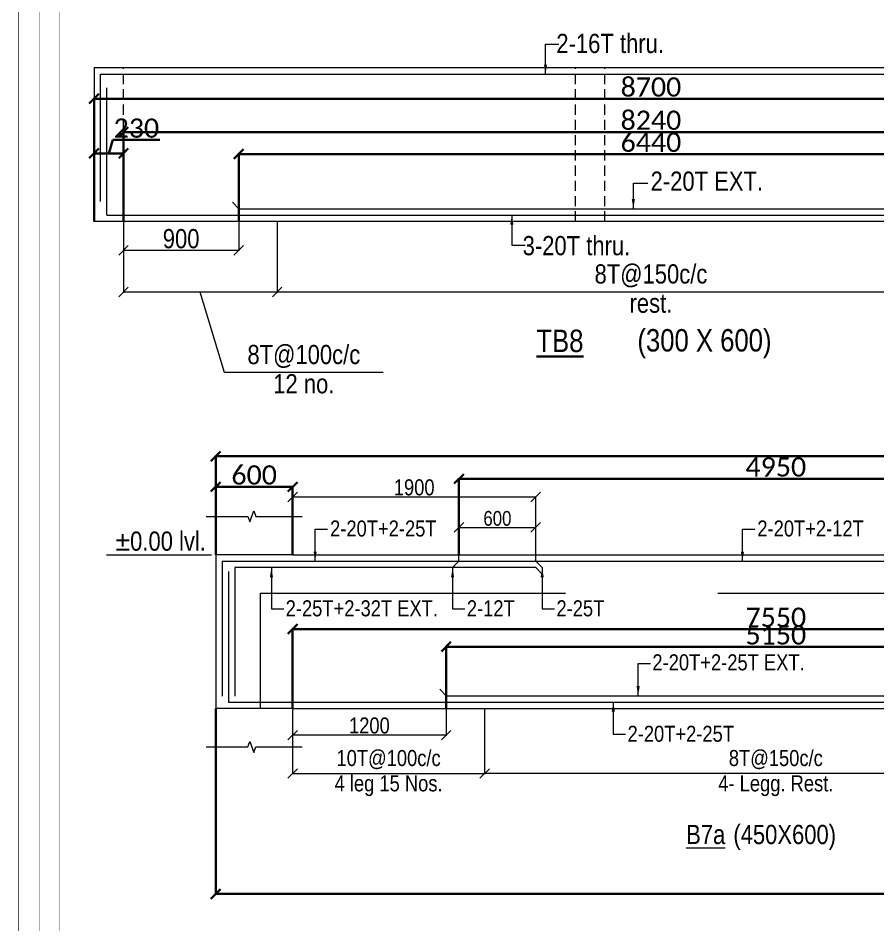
# Model space of a CAD drawing. Header units: millimetres. Extents: x 1112055 to 3390982, y -148532 to 766891.
# Drawn here: x 2905354 to 2918786, y 13214 to 27373 of the extents above; entities that cross this region are included whole.
import ezdxf
from ezdxf.enums import TextEntityAlignment as Align

# ---------------------------------------------------------------- set-up
doc = ezdxf.new("R2010")
doc.units = ezdxf.units.MM
doc.header["$PDMODE"] = 35
doc.header["$PDSIZE"] = -25
doc.linetypes.add('Hidden', pattern=[9.525, 6.35, -3.175])
for name, color, linetype, lineweight in [('B BEAM', 148, 'Continuous', 13), ('B BEAM IN LINE', 250, 'Continuous', 0), ('B BEAM NO', 215, 'Continuous', 18), ('B STEEL', 34, 'Continuous', 15), ('B STEEL DIM', 216, 'Continuous', 13), ('B STEEL TEXT', 7, 'Continuous', 15), ('B STIRRUPS', 139, 'Continuous', 13), ('B TITLE BLOCK', 250, 'Continuous', 0), ('B-BEAM DOT', 251, 'Hidden', 9), ('B-BEAM NO', 215, 'Continuous', 18), ('B-COL', 1, 'Continuous', 35)]:
    doc.layers.add(name, color=color, linetype=linetype, lineweight=lineweight)
doc.layers.add('LEVEL-PLAN', color=12, linetype='Continuous')
doc.styles.add('Cali', font='calibri.ttf')
doc.styles.add('SWINC', font='swissc.ttf')
doc.dimstyles.new('BHOOMI', dxfattribs={"dimtxt": 230, "dimasz": 150, "dimexe": 10, "dimexo": 0, "dimgap": 25, "dimtad": 1, "dimdec": 0, "dimzin": 0, "dimdsep": 46, "dimtxsty": 'SWINC', "dimblk": 'OBLIQUE', "dimcen": 0.09, "dimclrd": 250, "dimclre": 250, "dimclrt": 256, "dimaunit": 1, "dimadec": 3, "dimazin": 0, "dimtfac": 1, "dimtdec": 0, "dimtofl": 0, "dimtmove": 1, "dimatfit": 3, "dimfxl": 100, "dimtolj": 1, "dimtzin": 0, "dimlwd": 9, "dimlwe": 5, "dimarcsym": 0})

# ---------------------------------------------------------------- blocks, each defined once
blk = doc.blocks.new('_Oblique')
at = {"color": 0, "linetype": 'ByBlock', "lineweight": -2}
blk.add_line((-0.5, -0.5), (0.5, 0.5), dxfattribs=at)
blk = doc.blocks.new('*D6105')
at = {"layer": 'B STIRRUPS', "color": 250, "lineweight": 0, "transparency": 16777216}
for p, q in [((2909401, 24197), (2909401, 23085)), ((2921081, 24197), (2921081, 23085)), ((2921081, 23095), (2909401, 23095))]:
    blk.add_line(p, q, dxfattribs=at)
at = {"layer": 'Defpoints', "color": 0, "lineweight": 40, "transparency": 16777216}
for p in [(2909401, 24197), (2921081, 24197), (2909401, 23095)]:
    blk.add_point(p, dxfattribs=at)
at = {"layer": 'B STIRRUPS', "color": 250, "lineweight": 0, "transparency": 16777216, "xscale": 150, "yscale": 150, "zscale": 150, "rotation": 180}
blk.add_blockref('_Oblique', (2909401, 23095), dxfattribs=at)
at = {"layer": 'B STIRRUPS', "color": 250, "lineweight": 0, "transparency": 16777216, "xscale": 150, "yscale": 150, "zscale": 150}
blk.add_blockref('_Oblique', (2921081, 23095), dxfattribs=at)
at = {"layer": 'B STIRRUPS', "transparency": 16777216, "char_height": 300, "attachment_point": 5, "style": 'SWINC'}
for s, insert in [('\\A1;8T@150c/c', (2915241, 23348)), ('rest.', (2915241, 22920))]:
    blk.add_mtext(s, dxfattribs=dict(at, insert=insert))
blk = doc.blocks.new('*D6106')
at = {"layer": 'B STIRRUPS', "color": 250, "lineweight": 0, "transparency": 16777216}
for p, q in [((2907001, 24197), (2907001, 23085)), ((2909401, 24197), (2909401, 23085)), ((2909401, 23095), (2907001, 23095)), ((2908579, 21837), (2908201, 23095)), ((2911058, 21837), (2908579, 21837))]:
    blk.add_line(p, q, dxfattribs=at)
at = {"layer": 'Defpoints', "color": 0, "lineweight": 40, "transparency": 16777216}
for p in [(2907001, 24197), (2909401, 24197), (2907001, 23095)]:
    blk.add_point(p, dxfattribs=at)
at = {"layer": 'B STIRRUPS', "color": 250, "lineweight": 0, "transparency": 16777216, "xscale": 150, "yscale": 150, "zscale": 150, "rotation": 180}
blk.add_blockref('_Oblique', (2907001, 23095), dxfattribs=at)
at = {"layer": 'B STIRRUPS', "color": 250, "lineweight": 0, "transparency": 16777216, "xscale": 150, "yscale": 150, "zscale": 150}
blk.add_blockref('_Oblique', (2909401, 23095), dxfattribs=at)
at = {"layer": 'B STIRRUPS', "transparency": 16777216, "char_height": 300, "attachment_point": 5, "style": 'SWINC'}
for s, insert in [('\\A1;8T@100c/c', (2909818, 22090)), ('12 no.', (2909818, 21662))]:
    blk.add_mtext(s, dxfattribs=dict(at, insert=insert))
blk = doc.blocks.new('*D6107')
at = {"layer": 'B STEEL DIM', "color": 250, "linetype": 'Hidden', "lineweight": 0, "ltscale": 500, "transparency": 16777216}
for p, q in [((2908801, 24397), (2908801, 23737)), ((2907001, 24197), (2907001, 23737))]:
    blk.add_line(p, q, dxfattribs=at)
at = {"layer": 'B STEEL DIM', "color": 250, "lineweight": 0, "ltscale": 500, "transparency": 16777216}
blk.add_line((2907001, 23747), (2908801, 23747), dxfattribs=at)
at = {"layer": 'Defpoints', "color": 0, "lineweight": 40, "transparency": 16777216}
for p in [(2908801, 24397), (2907001, 24197), (2908801, 23747)]:
    blk.add_point(p, dxfattribs=at)
at = {"layer": 'B STEEL DIM', "color": 250, "lineweight": 0, "transparency": 16777216, "xscale": 150, "yscale": 150, "zscale": 150, "rotation": 180}
blk.add_blockref('_Oblique', (2907001, 23747), dxfattribs=at)
at = {"layer": 'B STEEL DIM', "color": 250, "lineweight": 0, "transparency": 16777216, "xscale": 150, "yscale": 150, "zscale": 150}
blk.add_blockref('_Oblique', (2908801, 23747), dxfattribs=at)
at = {"layer": 'B STEEL DIM', "transparency": 16777216, "insert": (2907901, 23927), "char_height": 300, "attachment_point": 5, "style": 'SWINC'}
blk.add_mtext('\\A1;900', dxfattribs=at)
blk = doc.blocks.new('*D6128')
at = {"layer": 'B STIRRUPS', "color": 250, "lineweight": 0, "transparency": 16777216}
for p, q in [((2909642, 16592), (2909642, 15568)), ((2912642, 16592), (2912642, 15568)), ((2909642, 15578), (2912642, 15578))]:
    blk.add_line(p, q, dxfattribs=at)
at = {"layer": 'Defpoints', "color": 0, "lineweight": 40, "transparency": 16777216}
for p in [(2909642, 16592), (2912642, 16592), (2912642, 15578)]:
    blk.add_point(p, dxfattribs=at)
at = {"layer": 'B STIRRUPS', "color": 250, "lineweight": 0, "transparency": 16777216, "xscale": 150, "yscale": 150, "zscale": 150, "rotation": 180}
blk.add_blockref('_Oblique', (2909642, 15578), dxfattribs=at)
at = {"layer": 'B STIRRUPS', "color": 250, "lineweight": 0, "transparency": 16777216, "xscale": 150, "yscale": 150, "zscale": 150}
blk.add_blockref('_Oblique', (2912642, 15578), dxfattribs=at)
at = {"layer": 'B STIRRUPS', "transparency": 16777216, "char_height": 250, "attachment_point": 5, "style": 'SWINC'}
for s, insert in [('\\A1;10T@100c/c', (2911142, 15794)), ('4 leg 15 Nos.', (2911142, 15386))]:
    blk.add_mtext(s, dxfattribs=dict(at, insert=insert))
blk = doc.blocks.new('*D6129')
at = {"layer": 'B STIRRUPS', "color": 250, "lineweight": 0, "transparency": 16777216}
for p, q in [((2912642, 16592), (2912642, 15568)), ((2921742, 16592), (2921742, 15568)), ((2921742, 15578), (2912642, 15578))]:
    blk.add_line(p, q, dxfattribs=at)
at = {"layer": 'Defpoints', "color": 0, "lineweight": 40, "transparency": 16777216}
for p in [(2912642, 16592), (2921742, 16592), (2912642, 15578)]:
    blk.add_point(p, dxfattribs=at)
at = {"layer": 'B STIRRUPS', "color": 250, "lineweight": 0, "transparency": 16777216, "xscale": 150, "yscale": 150, "zscale": 150, "rotation": 180}
blk.add_blockref('_Oblique', (2912642, 15578), dxfattribs=at)
at = {"layer": 'B STIRRUPS', "color": 250, "lineweight": 0, "transparency": 16777216, "xscale": 150, "yscale": 150, "zscale": 150}
blk.add_blockref('_Oblique', (2921742, 15578), dxfattribs=at)
at = {"layer": 'B STIRRUPS', "transparency": 16777216, "char_height": 250, "attachment_point": 5, "style": 'SWINC'}
for s, insert in [('\\A1;8T@150c/c', (2917192, 15794)), ('4- Legg. Rest.', (2917192, 15386))]:
    blk.add_mtext(s, dxfattribs=dict(at, insert=insert))
blk = doc.blocks.new('*D6138')
at = {"layer": 'B STEEL DIM', "lineweight": 5, "transparency": 16777216}
for p, q in [((2912042, 16792), (2912042, 16166)), ((2909642, 16592), (2909642, 16166))]:
    blk.add_line(p, q, dxfattribs=at)
at = {"layer": 'B STEEL DIM', "lineweight": 9, "transparency": 16777216}
blk.add_line((2912042, 16176), (2909642, 16176), dxfattribs=at)
at = {"layer": 'Defpoints', "color": 0, "lineweight": 40, "transparency": 16777216}
for p in [(2912042, 16792), (2909642, 16592), (2909642, 16176)]:
    blk.add_point(p, dxfattribs=at)
at = {"layer": 'B STEEL DIM', "lineweight": 9, "transparency": 16777216, "xscale": 150, "yscale": 150, "zscale": 150, "rotation": 180}
blk.add_blockref('_Oblique', (2909642, 16176), dxfattribs=at)
at = {"layer": 'B STEEL DIM', "lineweight": 9, "transparency": 16777216, "xscale": 150, "yscale": 150, "zscale": 150}
blk.add_blockref('_Oblique', (2912042, 16176), dxfattribs=at)
at = {"layer": 'B STEEL DIM', "transparency": 16777216, "insert": (2910842, 16326), "char_height": 250, "attachment_point": 5, "style": 'SWINC'}
blk.add_mtext('\\A1;1200', dxfattribs=at)
blk = doc.blocks.new('*D6142')
at = {"layer": 'B STEEL DIM', "lineweight": 5, "transparency": 16777216}
for p, q in [((2909642, 18992), (2909642, 19904)), ((2913442, 18992), (2913442, 19904))]:
    blk.add_line(p, q, dxfattribs=at)
at = {"layer": 'B STEEL DIM', "lineweight": 9, "transparency": 16777216}
blk.add_line((2913442, 19894), (2909642, 19894), dxfattribs=at)
at = {"layer": 'Defpoints', "color": 0, "lineweight": 40, "transparency": 16777216}
for p in [(2909642, 19894), (2909642, 18992), (2913442, 18992)]:
    blk.add_point(p, dxfattribs=at)
at = {"layer": 'B STEEL DIM', "lineweight": 9, "transparency": 16777216, "xscale": 150, "yscale": 150, "zscale": 150, "rotation": 180}
blk.add_blockref('_Oblique', (2909642, 19894), dxfattribs=at)
at = {"layer": 'B STEEL DIM', "lineweight": 9, "transparency": 16777216, "xscale": 150, "yscale": 150, "zscale": 150}
blk.add_blockref('_Oblique', (2913442, 19894), dxfattribs=at)
at = {"layer": 'B STEEL DIM', "transparency": 16777216, "insert": (2911542, 20044), "char_height": 250, "attachment_point": 5, "style": 'SWINC'}
blk.add_mtext('\\A1;1900', dxfattribs=at)
blk = doc.blocks.new('*D6143')
at = {"layer": 'B STEEL DIM', "lineweight": 5, "transparency": 16777216}
for p, q in [((2912242, 18892), (2912242, 19430)), ((2913442, 18892), (2913442, 19430))]:
    blk.add_line(p, q, dxfattribs=at)
at = {"layer": 'B STEEL DIM', "lineweight": 9, "transparency": 16777216}
blk.add_line((2912242, 19420), (2913442, 19420), dxfattribs=at)
at = {"layer": 'Defpoints', "color": 0, "lineweight": 40, "transparency": 16777216}
for p in [(2913442, 19420), (2912242, 18892), (2913442, 18892)]:
    blk.add_point(p, dxfattribs=at)
at = {"layer": 'B STEEL DIM', "lineweight": 9, "transparency": 16777216, "xscale": 150, "yscale": 150, "zscale": 150, "rotation": 180}
blk.add_blockref('_Oblique', (2912242, 19420), dxfattribs=at)
at = {"layer": 'B STEEL DIM', "lineweight": 9, "transparency": 16777216, "xscale": 150, "yscale": 150, "zscale": 150}
blk.add_blockref('_Oblique', (2913442, 19420), dxfattribs=at)
at = {"layer": 'B STEEL DIM', "transparency": 16777216, "insert": (2912842, 19560), "char_height": 230, "attachment_point": 5, "style": 'SWINC'}
blk.add_mtext('\\A1;600', dxfattribs=at)
blk = doc.blocks.new('*D6644')
at = {"layer": 'Defpoints', "color": 3, "linetype": 'Hidden', "lineweight": 30, "ltscale": 1000, "transparency": 16777216}
for p, q in [((2906541, 24197), (2906541, 26123)), ((2923941, 24197), (2923941, 26123))]:
    blk.add_line(p, q, dxfattribs=at)
at = {"layer": 'Defpoints', "color": 3, "lineweight": 30, "ltscale": 1000, "transparency": 16777216}
blk.add_line((2906541, 26113), (2923941, 26113), dxfattribs=at)
at = {"layer": 'Defpoints', "color": 0, "lineweight": 40, "transparency": 16777216}
for p in [(2923941, 26113), (2906541, 24197), (2923941, 24197)]:
    blk.add_point(p, dxfattribs=at)
at = {"layer": 'Defpoints', "color": 3, "lineweight": 30, "transparency": 16777216, "xscale": 150, "yscale": 150, "zscale": 150, "rotation": 180}
blk.add_blockref('_Oblique', (2906541, 26113), dxfattribs=at)
at = {"layer": 'Defpoints', "color": 3, "lineweight": 30, "transparency": 16777216, "xscale": 150, "yscale": 150, "zscale": 150}
blk.add_blockref('_Oblique', (2923941, 26113), dxfattribs=at)
at = {"layer": 'Defpoints', "color": 3, "lineweight": 50, "transparency": 16777216, "insert": (2915241, 26296), "char_height": 300, "attachment_point": 5, "style": 'Cali'}
blk.add_mtext('\\A1;8700', dxfattribs=at)
blk = doc.blocks.new('*D6645')
at = {"layer": 'Defpoints', "color": 3, "linetype": 'Hidden', "lineweight": 30, "ltscale": 1000, "transparency": 16777216}
for p, q in [((2907001, 24197), (2907001, 25604)), ((2923481, 24197), (2923481, 25604))]:
    blk.add_line(p, q, dxfattribs=at)
at = {"layer": 'Defpoints', "color": 3, "lineweight": 30, "ltscale": 1000, "transparency": 16777216}
blk.add_line((2923481, 25594), (2907001, 25594), dxfattribs=at)
at = {"layer": 'Defpoints', "color": 0, "lineweight": 40, "transparency": 16777216}
for p in [(2907001, 25594), (2907001, 24197), (2923481, 24197)]:
    blk.add_point(p, dxfattribs=at)
at = {"layer": 'Defpoints', "color": 3, "lineweight": 30, "transparency": 16777216, "xscale": 150, "yscale": 150, "zscale": 150, "rotation": 180}
blk.add_blockref('_Oblique', (2907001, 25594), dxfattribs=at)
at = {"layer": 'Defpoints', "color": 3, "lineweight": 30, "transparency": 16777216, "xscale": 150, "yscale": 150, "zscale": 150}
blk.add_blockref('_Oblique', (2923481, 25594), dxfattribs=at)
at = {"layer": 'Defpoints', "color": 3, "lineweight": 50, "transparency": 16777216, "insert": (2915241, 25777), "char_height": 300, "attachment_point": 5, "style": 'Cali'}
blk.add_mtext('\\A1;8240', dxfattribs=at)
blk = doc.blocks.new('*D6646')
at = {"layer": 'Defpoints', "color": 3, "linetype": 'Hidden', "lineweight": 30, "ltscale": 1000, "transparency": 16777216}
for p, q in [((2908801, 24197), (2908801, 25260)), ((2921681, 24197), (2921681, 25260))]:
    blk.add_line(p, q, dxfattribs=at)
at = {"layer": 'Defpoints', "color": 3, "lineweight": 30, "ltscale": 1000, "transparency": 16777216}
blk.add_line((2908801, 25250), (2921681, 25250), dxfattribs=at)
at = {"layer": 'Defpoints', "color": 0, "lineweight": 40, "transparency": 16777216}
for p in [(2921681, 25250), (2908801, 24197), (2921681, 24197)]:
    blk.add_point(p, dxfattribs=at)
at = {"layer": 'Defpoints', "color": 3, "lineweight": 30, "transparency": 16777216, "xscale": 150, "yscale": 150, "zscale": 150, "rotation": 180}
blk.add_blockref('_Oblique', (2908801, 25250), dxfattribs=at)
at = {"layer": 'Defpoints', "color": 3, "lineweight": 30, "transparency": 16777216, "xscale": 150, "yscale": 150, "zscale": 150}
blk.add_blockref('_Oblique', (2921681, 25250), dxfattribs=at)
at = {"layer": 'Defpoints', "color": 3, "lineweight": 50, "transparency": 16777216, "insert": (2915241, 25433), "char_height": 300, "attachment_point": 5, "style": 'Cali'}
blk.add_mtext('\\A1;6440', dxfattribs=at)
blk = doc.blocks.new('*D6647')
at = {"layer": 'Defpoints', "color": 3, "lineweight": 30, "ltscale": 1000, "transparency": 16777216}
for p, q in [((2906834, 25470), (2906771, 25261)), ((2907570, 25470), (2906834, 25470)), ((2907001, 25261), (2906541, 25261))]:
    blk.add_line(p, q, dxfattribs=at)
at = {"layer": 'Defpoints', "color": 3, "linetype": 'Hidden', "lineweight": 30, "ltscale": 1000, "transparency": 16777216}
for p, q in [((2906541, 24197), (2906541, 25271)), ((2907001, 24197), (2907001, 25271))]:
    blk.add_line(p, q, dxfattribs=at)
at = {"layer": 'Defpoints', "color": 0, "lineweight": 40, "transparency": 16777216}
for p in [(2906541, 25261), (2906541, 24197), (2907001, 24197)]:
    blk.add_point(p, dxfattribs=at)
at = {"layer": 'Defpoints', "color": 3, "lineweight": 30, "transparency": 16777216, "xscale": 150, "yscale": 150, "zscale": 150, "rotation": 180}
blk.add_blockref('_Oblique', (2906541, 25261), dxfattribs=at)
at = {"layer": 'Defpoints', "color": 3, "lineweight": 30, "transparency": 16777216, "xscale": 150, "yscale": 150, "zscale": 150}
blk.add_blockref('_Oblique', (2907001, 25261), dxfattribs=at)
at = {"layer": 'Defpoints', "color": 3, "lineweight": 50, "transparency": 16777216, "insert": (2907202, 25654), "char_height": 300, "attachment_point": 5, "style": 'Cali'}
blk.add_mtext('\\A1;230', dxfattribs=at)
blk = doc.blocks.new('*D6665')
at = {"layer": 'Defpoints', "color": 3, "linetype": 'Hidden', "lineweight": 30, "ltscale": 1000, "transparency": 16777216}
for p, q in [((2908442, 16592), (2908442, 13687)), ((2952482, 16592), (2952482, 13687))]:
    blk.add_line(p, q, dxfattribs=at)
at = {"layer": 'Defpoints', "color": 3, "lineweight": 30, "ltscale": 1000, "transparency": 16777216}
blk.add_line((2908442, 13697), (2952482, 13697), dxfattribs=at)
at = {"layer": 'Defpoints', "color": 0, "lineweight": 40, "transparency": 16777216}
for p in [(2908442, 16592), (2952482, 16592), (2952482, 13697)]:
    blk.add_point(p, dxfattribs=at)
at = {"layer": 'Defpoints', "color": 3, "lineweight": 30, "transparency": 16777216, "xscale": 150, "yscale": 150, "zscale": 150, "rotation": 180}
blk.add_blockref('_Oblique', (2908442, 13697), dxfattribs=at)
at = {"layer": 'Defpoints', "color": 3, "lineweight": 30, "transparency": 16777216, "xscale": 150, "yscale": 150, "zscale": 150}
blk.add_blockref('_Oblique', (2952482, 13697), dxfattribs=at)
at = {"layer": 'Defpoints', "color": 3, "lineweight": 50, "transparency": 16777216, "insert": (2930462, 13881), "char_height": 300, "attachment_point": 5, "style": 'Cali'}
blk.add_mtext('\\A1;22020', dxfattribs=at)
blk = doc.blocks.new('*D6677')
at = {"layer": 'Defpoints', "color": 3, "linetype": 'Hidden', "lineweight": 30, "ltscale": 1000, "transparency": 16777216}
for p, q in [((2909642, 16592), (2909642, 17843)), ((2924742, 16592), (2924742, 17843))]:
    blk.add_line(p, q, dxfattribs=at)
at = {"layer": 'Defpoints', "color": 3, "lineweight": 30, "ltscale": 1000, "transparency": 16777216}
blk.add_line((2924742, 17833), (2909642, 17833), dxfattribs=at)
at = {"layer": 'Defpoints', "color": 0, "lineweight": 40, "transparency": 16777216}
for p in [(2909642, 17833), (2909642, 16592), (2924742, 16592)]:
    blk.add_point(p, dxfattribs=at)
at = {"layer": 'Defpoints', "color": 3, "lineweight": 30, "transparency": 16777216, "xscale": 150, "yscale": 150, "zscale": 150, "rotation": 180}
blk.add_blockref('_Oblique', (2909642, 17833), dxfattribs=at)
at = {"layer": 'Defpoints', "color": 3, "lineweight": 30, "transparency": 16777216, "xscale": 150, "yscale": 150, "zscale": 150}
blk.add_blockref('_Oblique', (2924742, 17833), dxfattribs=at)
at = {"layer": 'Defpoints', "color": 3, "lineweight": 50, "transparency": 16777216, "insert": (2917192, 18016), "char_height": 300, "attachment_point": 5, "style": 'Cali'}
blk.add_mtext('\\A1;7550', dxfattribs=at)
blk = doc.blocks.new('*D6678')
at = {"layer": 'Defpoints', "color": 3, "linetype": 'Hidden', "lineweight": 30, "ltscale": 1000, "transparency": 16777216}
for p, q in [((2912042, 16592), (2912042, 17566)), ((2922342, 16592), (2922342, 17566))]:
    blk.add_line(p, q, dxfattribs=at)
at = {"layer": 'Defpoints', "color": 3, "lineweight": 30, "ltscale": 1000, "transparency": 16777216}
blk.add_line((2912042, 17556), (2922342, 17556), dxfattribs=at)
at = {"layer": 'Defpoints', "color": 0, "lineweight": 40, "transparency": 16777216}
for p in [(2922342, 17556), (2912042, 16592), (2922342, 16592)]:
    blk.add_point(p, dxfattribs=at)
at = {"layer": 'Defpoints', "color": 3, "lineweight": 30, "transparency": 16777216, "xscale": 150, "yscale": 150, "zscale": 150, "rotation": 180}
blk.add_blockref('_Oblique', (2912042, 17556), dxfattribs=at)
at = {"layer": 'Defpoints', "color": 3, "lineweight": 30, "transparency": 16777216, "xscale": 150, "yscale": 150, "zscale": 150}
blk.add_blockref('_Oblique', (2922342, 17556), dxfattribs=at)
at = {"layer": 'Defpoints', "color": 3, "lineweight": 50, "transparency": 16777216, "insert": (2917192, 17740), "char_height": 300, "attachment_point": 5, "style": 'Cali'}
blk.add_mtext('\\A1;5150', dxfattribs=at)
blk = doc.blocks.new('*D6679')
at = {"layer": 'Defpoints', "color": 3, "linetype": 'Hidden', "lineweight": 30, "ltscale": 1000, "transparency": 16777216}
for p, q in [((2908442, 18992), (2908442, 20064)), ((2909642, 18992), (2909642, 20064))]:
    blk.add_line(p, q, dxfattribs=at)
at = {"layer": 'Defpoints', "color": 3, "lineweight": 30, "ltscale": 1000, "transparency": 16777216}
blk.add_line((2908442, 20054), (2909642, 20054), dxfattribs=at)
at = {"layer": 'Defpoints', "color": 0, "lineweight": 40, "transparency": 16777216}
for p in [(2909642, 20054), (2908442, 18992), (2909642, 18992)]:
    blk.add_point(p, dxfattribs=at)
at = {"layer": 'Defpoints', "color": 3, "lineweight": 30, "transparency": 16777216, "xscale": 150, "yscale": 150, "zscale": 150, "rotation": 180}
blk.add_blockref('_Oblique', (2908442, 20054), dxfattribs=at)
at = {"layer": 'Defpoints', "color": 3, "lineweight": 30, "transparency": 16777216, "xscale": 150, "yscale": 150, "zscale": 150}
blk.add_blockref('_Oblique', (2909642, 20054), dxfattribs=at)
at = {"layer": 'Defpoints', "color": 3, "lineweight": 50, "transparency": 16777216, "insert": (2909042, 20238), "char_height": 300, "attachment_point": 5, "style": 'Cali'}
blk.add_mtext('\\A1;600', dxfattribs=at)
blk = doc.blocks.new('*D6680')
at = {"layer": 'Defpoints', "color": 3, "linetype": 'Hidden', "lineweight": 30, "ltscale": 1000, "transparency": 16777216}
for p, q in [((2908442, 18992), (2908442, 20542)), ((2959642, 18992), (2959642, 20542))]:
    blk.add_line(p, q, dxfattribs=at)
at = {"layer": 'Defpoints', "color": 3, "lineweight": 30, "ltscale": 1000, "transparency": 16777216}
blk.add_line((2908442, 20532), (2959642, 20532), dxfattribs=at)
at = {"layer": 'Defpoints', "color": 0, "lineweight": 40, "transparency": 16777216}
for p in [(2959642, 20532), (2908442, 18992), (2959642, 18992)]:
    blk.add_point(p, dxfattribs=at)
at = {"layer": 'Defpoints', "color": 3, "lineweight": 30, "transparency": 16777216, "xscale": 150, "yscale": 150, "zscale": 150, "rotation": 180}
blk.add_blockref('_Oblique', (2908442, 20532), dxfattribs=at)
at = {"layer": 'Defpoints', "color": 3, "lineweight": 30, "transparency": 16777216, "xscale": 150, "yscale": 150, "zscale": 150}
blk.add_blockref('_Oblique', (2959642, 20532), dxfattribs=at)
at = {"layer": 'Defpoints', "color": 3, "lineweight": 50, "transparency": 16777216, "insert": (2934042, 20715), "char_height": 300, "attachment_point": 5, "style": 'Cali'}
blk.add_mtext('\\A1;25600', dxfattribs=at)
blk = doc.blocks.new('*D6684')
at = {"layer": 'Defpoints', "color": 3, "linetype": 'Hidden', "lineweight": 30, "ltscale": 1000, "transparency": 16777216}
for p, q in [((2912242, 18992), (2912242, 20189)), ((2922142, 18992), (2922142, 20189))]:
    blk.add_line(p, q, dxfattribs=at)
at = {"layer": 'Defpoints', "color": 3, "lineweight": 30, "ltscale": 1000, "transparency": 16777216}
blk.add_line((2922142, 20179), (2912242, 20179), dxfattribs=at)
at = {"layer": 'Defpoints', "color": 0, "lineweight": 40, "transparency": 16777216}
for p in [(2912242, 20179), (2912242, 18992), (2922142, 18992)]:
    blk.add_point(p, dxfattribs=at)
at = {"layer": 'Defpoints', "color": 3, "lineweight": 30, "transparency": 16777216, "xscale": 150, "yscale": 150, "zscale": 150, "rotation": 180}
blk.add_blockref('_Oblique', (2912242, 20179), dxfattribs=at)
at = {"layer": 'Defpoints', "color": 3, "lineweight": 30, "transparency": 16777216, "xscale": 150, "yscale": 150, "zscale": 150}
blk.add_blockref('_Oblique', (2922142, 20179), dxfattribs=at)
at = {"layer": 'Defpoints', "color": 3, "lineweight": 50, "transparency": 16777216, "insert": (2917192, 20363), "char_height": 300, "attachment_point": 5, "style": 'Cali'}
blk.add_mtext('\\A1;4950', dxfattribs=at)

msp = doc.modelspace()

# ---------------------------------------------------------------- linework, layer by layer
at = {"color": 252, "lineweight": 0, "ltscale": 25, "const_width": 7.31}
msp.add_lwpolyline([(2905358, -64430.5), (2905358, 35068.1), (3056577, 35068.1), (3056577, -64430.5)], close=True, dxfattribs=at)
at = {"layer": 'B BEAM', "lineweight": 13}
for p, q in [((2906541.5, 26597.2, 0), (2906541.5, 24197.2, 0)), ((2923941.5, 26597.2, 0), (2906541.5, 26597.2)), ((2923941.5, 24197.2, 0), (2906541.5, 24197.2, 0))]:
    msp.add_line(p, q, dxfattribs=at)
at = {"layer": 'B BEAM'}
msp.add_line((2906734.4, 18992.1, 0), (2908377.6, 18992.1, 0), dxfattribs=at)
at = {"layer": 'B BEAM', "ltscale": 25}
for p, q in [((2908441.9, 18992.1, 0), (2908441.9, 16592.1, 0)), ((2909642, 18992.1, 0), (2924741.9, 18992.1, 0)), ((2909642, 16592.1, 0), (2924741.9, 16592.1, 0))]:
    msp.add_line(p, q, dxfattribs=at)
at = {"layer": 'B BEAM IN LINE', "color": 250, "linetype": 'Hidden', "lineweight": 0, "ltscale": 25}
for p, q in [((2907001.5, 24197.2, 0), (2907001.5, 26597.2, 0)), ((2914061.5, 24197.2), (2914061.5, 26597.2)), ((2914521.5, 24197.2), (2914521.5, 26597.2))]:
    msp.add_line(p, q, dxfattribs=at)
at = {"layer": 'B STEEL', "lineweight": 9}
for p, q in [((2906641.5, 24509.1, 0), (2906641.5, 26497.2, 0)), ((2906641.5, 26497.2, 0), (2923841.5, 26497.2, 0)), ((2906741.5, 24297.2, 0), (2906741.5, 26282.7, 0)), ((2906741.5, 24297.2, 0), (2923741.5, 24297.2, 0))]:
    msp.add_line(p, q, dxfattribs=at)
at = {"layer": 'B STEEL', "lineweight": 15}
for q in [(2908701.5, 24497.2, 0), (2921681.5, 24397.2, 0)]:
    msp.add_line((2908801.5, 24397.2, 0), q, dxfattribs=at)
at = {"layer": 'B STEEL', "color": 34, "lineweight": 9, "ltscale": 25}
for p, q in [((2908541.9, 18892.1, 0), (2908541.9, 16782.8, 0)), ((2908541.9, 18892.1, 0), (2959542, 18892.1, 0)), ((2912242, 18892.1, 0), (2912142, 18792.1, 0)), ((2913442, 18892.1, 0), (2913542, 18792.1, 0)), ((2908641.9, 18733.6, 0), (2908641.9, 16692.1, 0)), ((2913442, 18792.1, 0), (2908741.9, 18792.1, 0)), ((2908741.9, 18792.1, 0), (2908741.9, 16782.8, 0)), ((2913442, 18792.1, 0), (2913542, 18692.1, 0)), ((2911942, 16892.2, 0), (2912042, 16792.2, 0)), ((2912042, 16792.1, 0), (2922341.9, 16792.2, 0)), ((2908641.9, 16692.1, 0), (2954481.9, 16692.1, 0))]:
    msp.add_line(p, q, dxfattribs=at)
at = {"layer": 'B TITLE BLOCK', "color": 1, "ltscale": 25, "const_width": 7.31}
msp.add_lwpolyline([(2905694.7, -64093.8), (2905694.7, 34731.4), (3056240.2, 34731.4), (3056240.2, -64093.8)], close=True, dxfattribs=at)
at = {"layer": 'B TITLE BLOCK', "color": 250, "lineweight": 0, "ltscale": 25, "const_width": 7.31}
msp.add_lwpolyline([(2906001.1, -63787.4), (2906001.1, 34425), (3055933.9, 34425), (3055933.9, -63787.4)], close=True, dxfattribs=at)
at = {"layer": 'B-BEAM DOT', "linetype": 'Hidden', "ltscale": 750}
for p, q in [((2909642, 18992.1, 0), (2908442, 18992.1, 0)), ((2909142, 16592.1, 0), (2909142, 18392.1, 0)), ((2909142, 18392.1, 0), (2927366.9, 18392.1, 0)), ((2909642, 16592.1, 0), (2908442, 16592.1, 0))]:
    msp.add_line(p, q, dxfattribs=at)
at = {"layer": 'B-COL', "lineweight": 15, "ltscale": 25}
for p, q in [((2908442, 18992.1, 0), (2908442, 19592.1, 0)), ((2909642, 18992.1, 0), (2909642, 19592.1, 0)), ((2908442, 16592.1, 0), (2908442, 15992.1, 0)), ((2909642, 16592.1, 0), (2909642, 15992.1, 0))]:
    msp.add_line(p, q, dxfattribs=at)
at = {"layer": 'B-COL', "lineweight": 15, "ltscale": 25, "elevation": 0}
for points in [[(2908292, 19592.1), (2908943.9, 19592.1), (2908975.2, 19506.3), (2909037.7, 19678), (2909068.9, 19592.1), (2909792, 19592.1)], [(2908292, 15992.1), (2908943.9, 15992.1), (2908975.2, 16078), (2909037.7, 15906.3), (2909068.9, 15992.1), (2909792, 15992.1)]]:
    msp.add_lwpolyline(points, dxfattribs=at)

# ---------------------------------------------------------------- texts
at = {"layer": 'B BEAM NO', "lineweight": 30, "style": 'SWINC'}
for s, p in [('%%UTB8', (2913819.1, 22158.5, 0)), ('(300 X 600)', (2916077.1, 22167, 0))]:
    msp.add_text(s, height=350, dxfattribs=at).set_placement(p, align=Align.CENTER)
at = {"layer": 'B STEEL TEXT', "style": 'SWINC'}
for s, height, p in [('2-16T thru.', 300, (2913763.2, 26828, 0)), ('2-20T EXT.', 300, (2915235.7, 24677, 0)), ('3-20T thru.', 300, (2913236.5, 23670, 0)), ('2-20T+2-25T', 250, (2910228.3, 19278.5, 0)), ('2-20T+2-12T', 250, (2916903, 19278.5, 0)), ('2-25T+2-32T EXT.', 250, (2909534.2, 18031.9, 0)), ('2-12T', 250, (2912364.5, 18031.9, 0)), ('2-25T', 250, (2913764.5, 18031.9, 0)), ('2-20T+2-25T EXT.', 250, (2915263.5, 17188.5, 0)), ('2-20T+2-25T', 250, (2914875.3, 16073.3, 0))]:
    msp.add_text(s, height=height, dxfattribs=at).set_placement(p)
at = {"layer": 'B-BEAM NO', "ltscale": 25, "style": 'SWINC'}
for s, p in [('%%UB7a', (2916096.5, 14475.7, 0)), ('(450X600)', (2917330.5, 14475.7, 0))]:
    msp.add_text(s, height=300, dxfattribs=at).set_placement(p, align=Align.CENTER)
at = {"layer": 'LEVEL-PLAN', "linetype": 'ByBlock', "ltscale": 800, "style": 'SWINC'}
msp.add_text('%%P0.00 lvl.', height=300, dxfattribs=at).set_placement((2907581.4, 19056.3, 0), align=Align.CENTER)

# ---------------------------------------------------------------- dimensions: what is measured, and where the dimension line sits
at = {"layer": 'B STEEL DIM', "color": 250, "ltscale": 500}
dim = msp.add_linear_dim(base=(2908801.5, 23746.8, 0), p1=(2907001.5, 24197.2, 0), p2=(2908801.5, 24397.2, 0), angle=180, dimstyle='BHOOMI', override={"dimtxt": 300, "dimgap": 30, "dimlfac": 0.5, "dimblk1": 'Oblique', "dimblk2": 'Oblique', "dimsah": 1, "dimlwd": 0, "dimlwe": 0}, dxfattribs=at)
dim.commit()
dim.dimension.update_dxf_attribs({"geometry": '*D6107', "text_midpoint": (2907901.5, 23926.8, 0)})
at = {"layer": 'B STEEL DIM'}
for base, p1, p2, override, picture, middle in [((2909642, 19893.9, 0), (2913442, 18992.1, 0), (2909642, 18992.1, 0), {"dimscale": 1, "dimtxt": 250, "dimlfac": 0.5, "dimtxsty": 'SWINC', "dimblk1": 'Oblique', "dimblk2": 'Oblique', "dimsah": 1, "dimclrd": 256, "dimclre": 256, "dimclrt": 256}, '*D6142', (2911542, 20043.9, 0)), ((2913442, 19420, 0), (2912242, 18892.1, 0), (2913442, 18892.1, 0), {"dimlfac": 0.5, "dimblk1": 'Oblique', "dimblk2": 'Oblique', "dimsah": 1, "dimclrd": 256, "dimclre": 256}, '*D6143', (2912842, 19560, 0)), ((2909642, 16175.7, 0), (2912042, 16792.1, 0), (2909642, 16592.1, 0), {"dimscale": 1, "dimtxt": 250, "dimlfac": 0.5, "dimtxsty": 'SWINC', "dimblk1": 'Oblique', "dimblk2": 'Oblique', "dimsah": 1, "dimclrd": 256, "dimclre": 256, "dimclrt": 256}, '*D6138', (2910842, 16325.7, 0))]:
    dim = msp.add_linear_dim(base=base, p1=p1, p2=p2, dimstyle='BHOOMI', override=override, dxfattribs=at)
    dim.commit()
    dim.dimension.update_dxf_attribs({"geometry": picture, "text_midpoint": middle})
at = {"layer": 'B STIRRUPS'}
for base, p1, p2, text, override, picture, middle in [((2907001.5, 23094.9, 0), (2909401.5, 24197.2, 0), (2907001.5, 24197.2, 0), '8T@100c/c\\X12 no.', {"dimscale": 1, "dimtxt": 300, "dimgap": 25, "dimlfac": 0.5, "dimtxsty": 'SWINC', "dimblk1": 'Oblique', "dimblk2": 'Oblique', "dimsah": 1, "dimlwd": 0, "dimlwe": 0}, '*D6106', (2908604, 21836.7, 0)), ((2909401.5, 23094.9, 0), (2921081.5, 24197.2, 0), (2909401.5, 24197.2, 0), '8T@150c/c\\Xrest.', {"dimscale": 1, "dimtxt": 300, "dimgap": 25, "dimlfac": 0.5, "dimtxsty": 'SWINC', "dimblk1": 'Oblique', "dimblk2": 'Oblique', "dimsah": 1, "dimlwd": 0, "dimlwe": 0}, '*D6105', (2915241.5, 23094.9, 0)), ((2912642, 15578.1), (2921741.9, 16592.1, 0), (2912642, 16592.1, 0), '8T@150c/c\\X4- Legg. Rest. ', {"dimscale": 1, "dimtxt": 250, "dimgap": 25, "dimlfac": 0.5, "dimtxsty": 'SWINC', "dimblk1": 'Oblique', "dimblk2": 'Oblique', "dimsah": 1, "dimlwd": 0, "dimlwe": 0}, '*D6129', (2917191.9, 15578.1))]:
    dim = msp.add_linear_dim(base=base, p1=p1, p2=p2, text=text, dimstyle='BHOOMI', override=override, dxfattribs=at)
    dim.commit()
    dim.dimension.update_dxf_attribs({"geometry": picture, "text_midpoint": middle})
dim = msp.add_linear_dim(base=(2912642, 15578.1), p1=(2909642, 16592.1, 0), p2=(2912642, 16592.1, 0), angle=180, text='10T@100c/c\\X4 leg 15 Nos. ', dimstyle='BHOOMI', override={"dimscale": 1, "dimtxt": 250, "dimgap": 25, "dimlfac": 0.5, "dimtxsty": 'SWINC', "dimblk1": 'Oblique', "dimblk2": 'Oblique', "dimsah": 1, "dimlwd": 0, "dimlwe": 0}, dxfattribs=at)
dim.commit()
dim.dimension.update_dxf_attribs({"geometry": '*D6128', "text_midpoint": (2911142, 15578.1)})
at = {"layer": 'Defpoints', "color": 3, "lineweight": 50, "ltscale": 1000}
for base, p1, p2, picture, middle in [((2923941.5, 26112.6), (2906541.5, 24197.2, 0), (2923941.5, 24197.2, 0), '*D6644', (2915241.5, 26296.3)), ((2907001.5, 25593.8), (2923481.5, 24197.2, 0), (2907001.5, 24197.2, 0), '*D6645', (2915241.5, 25777.4)), ((2906541.5, 25261.2), (2907001.5, 24197.2, 0), (2906541.5, 24197.2, 0), '*D6647', (2906864.1, 25653.5)), ((2921681.5, 25249.7), (2908801.5, 24197.2, 0), (2921681.5, 24197.2, 0), '*D6646', (2915241.5, 25433.4)), ((2959642, 20531.7), (2908441.9, 18992.1, 0), (2959642, 18992.1, 0), '*D6680', (2934042, 20715.4)), ((2912242, 20178.9), (2922141.9, 18992.1, 0), (2912242, 18992.1, 0), '*D6684', (2917191.9, 20362.6)), ((2909642, 20054.1), (2908442, 18992.1, 0), (2909642, 18992.1, 0), '*D6679', (2909042, 20237.8)), ((2909642, 17832.6), (2924741.9, 16592.1, 0), (2909642, 16592.1, 0), '*D6677', (2917191.9, 18016.3)), ((2922341.9, 17556.5), (2912042, 16592.1, 0), (2922341.9, 16592.1, 0), '*D6678', (2917191.9, 17740.2)), ((2952481.9, 13697.4), (2908441.9, 16592.1, 0), (2952481.9, 16592.1, 0), '*D6665', (2930461.9, 13881))]:
    dim = msp.add_linear_dim(base=base, p1=p1, p2=p2, dimstyle='BHOOMI', override={"dimtxt": 300, "dimgap": 30, "dimlfac": 0.5, "dimtxsty": 'Cali', "dimblk1": 'Oblique', "dimblk2": 'Oblique', "dimsah": 1, "dimclrd": 3, "dimclre": 3, "dimclrt": 3, "dimlwd": 30, "dimlwe": 30}, dxfattribs=at)
    dim.commit()
    dim.dimension.update_dxf_attribs({"geometry": picture, "text_midpoint": middle})

# ---------------------------------------------------------------- leaders
at = {"layer": 'B STEEL TEXT'}
for points in [[(2913594.1, 26497.2, 0), (2913594.1, 26965.9, 0), (2913801.9, 26965.9, 0)], [(2914966.3, 24397.2, 0), (2914966.3, 24795.5, 0), (2915194.1, 24795.5, 0)], [(2913067.4, 24297.2, 0), (2913067.4, 23828.4, 0), (2913275.2, 23828.4, 0)], [(2909995.3, 18892.1, 0), (2909995.3, 19394.7, 0), (2910187.5, 19394.7, 0)], [(2916670, 18892.1, 0), (2916670, 19394.7, 0), (2916862.2, 19394.7, 0)], [(2909311.7, 18792.1, 0), (2909311.7, 18148.1, 0), (2909504, 18148.1, 0)], [(2912142, 18792.1, 0), (2912142, 18148.1, 0), (2912334.2, 18148.1, 0)], [(2913542, 18792.1, 0), (2913542, 18148.1, 0), (2913734.2, 18148.1, 0)], [(2915041, 16792.1, 0), (2915041, 17294.7, 0), (2915233.2, 17294.7, 0)], [(2914652.8, 16692.1, 0), (2914652.8, 16189.6, 0), (2914845, 16189.6, 0)]]:
    msp.add_leader(points, dimstyle='BHOOMI', override={"dimtad": 0, "dimclrd": 256, "dimlwd": 0}, dxfattribs=at)

doc.saveas('drawing.dxf')
